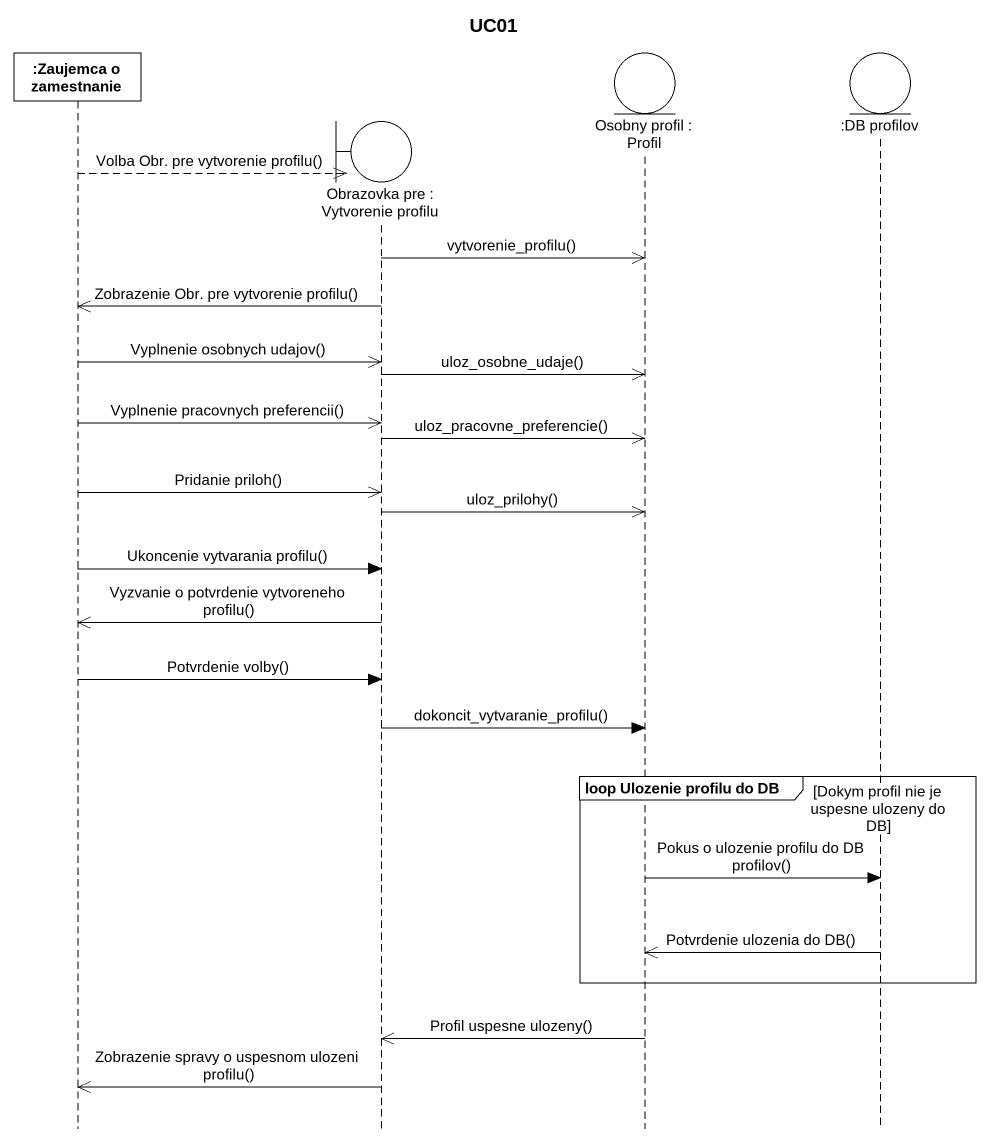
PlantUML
@startuml
title UC01
hide footbox
participant ":Zaujemca o zamestnanie" as Zaujemca_o_zamestnanie
boundary "Obrazovka pre : Vytvorenie profilu" as Obrazovka_pre
entity "Osobny profil : Profil" as Osobny_profil
entity ":DB profilov" as DB_profilov

Zaujemca_o_zamestnanie -->> Obrazovka_pre ** : Volba Obr. pre vytvorenie profilu()
Obrazovka_pre ->> Osobny_profil : vytvorenie_profilu()
Obrazovka_pre ->> Zaujemca_o_zamestnanie : Zobrazenie Obr. pre vytvorenie profilu()
Zaujemca_o_zamestnanie ->> Obrazovka_pre : Vyplnenie osobnych udajov()
Obrazovka_pre ->> Osobny_profil : uloz_osobne_udaje()
Zaujemca_o_zamestnanie ->> Obrazovka_pre : Vyplnenie pracovnych preferencii()
Obrazovka_pre ->> Osobny_profil : uloz_pracovne_preferencie()
Zaujemca_o_zamestnanie ->> Obrazovka_pre : Pridanie priloh()
Obrazovka_pre ->> Osobny_profil : uloz_prilohy()
Zaujemca_o_zamestnanie -> Obrazovka_pre : Ukoncenie vytvarania profilu()
Obrazovka_pre ->> Zaujemca_o_zamestnanie : Vyzvanie o potvrdenie vytvoreneho profilu()
Zaujemca_o_zamestnanie -> Obrazovka_pre : Potvrdenie volby()
Obrazovka_pre -> Osobny_profil : dokoncit_vytvaranie_profilu()
group loop Ulozenie profilu do DB [Dokym profil nie je uspesne ulozeny do DB]
  Osobny_profil -> DB_profilov : Pokus o ulozenie profilu do DB profilov()
  DB_profilov ->> Osobny_profil : Potvrdenie ulozenia do DB()
end
Osobny_profil ->> Obrazovka_pre : Profil uspesne ulozeny()
Obrazovka_pre ->> Zaujemca_o_zamestnanie : Zobrazenie spravy o uspesnom ulozeni profilu()
@enduml
